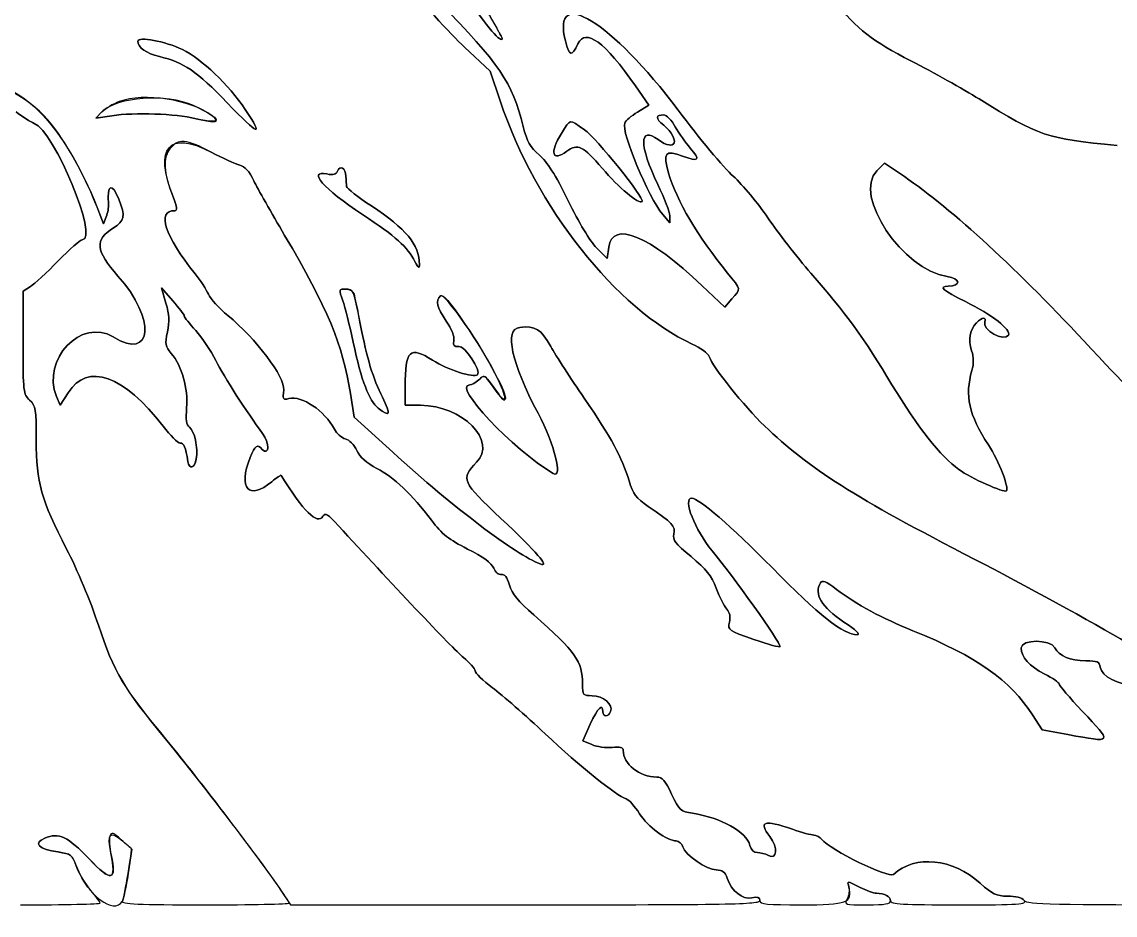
# Model space of a CAD drawing. Extents: x 0 to 106, y 0 to 59.
# Drawn here: x 40.84 to 57.43, y -0.13 to 13.43 of the extents above; entities that cross this region are included whole.
import ezdxf

# ---------------------------------------------------------------- set-up
doc = ezdxf.new("R2010")
doc.units = 0
doc.layers.get('0').update_dxf_attribs({"linetype": 'CONTINUOUS'})

msp = doc.modelspace()

# ---------------------------------------------------------------- linework, layer by layer
at = {"color": 7}
for p, q in [((47.555361, 13.046787), (47.94324, 12.684573)), ((47.94324, 12.684573), (47.555361, 13.046787)), ((47.94324, 12.684573), (48.09511, 12.231078)), ((48.09511, 12.231078), (47.94324, 12.684573)), ((50.149598, 12.45809), (50.351739, 12.168636)), ((50.351739, 12.168636), (50.149598, 12.45809)), ((50.351739, 12.168636), (50.180025, 12.062274)), ((50.180025, 12.062274), (50.351739, 12.168636)), ((42.050711, 12.06439), (41.958371, 11.970993)), ((41.958371, 11.970993), (42.050711, 12.06439)), ((41.958371, 11.970993), (42.200994, 12.006447)), ((42.200994, 12.006447), (41.958371, 11.970993)), ((53.928108, 11.287575), (53.809839, 11.169306)), ((53.809839, 11.169306), (53.928108, 11.287575)), ((54.229203, 11.081994), (53.928108, 11.287575)), ((53.928108, 11.287575), (54.229203, 11.081994)), ((42.077698, 10.366297), (42.026634, 10.498588)), ((42.026634, 10.498588), (42.077698, 10.366297)), ((42.11818, 10.471336), (42.077698, 10.366297)), ((42.077698, 10.366297), (42.11818, 10.471336)), ((50.563141, 10.506261), (50.667651, 10.381642)), ((50.667651, 10.381642), (50.563141, 10.506261)), ((50.667651, 10.381642), (50.667651, 10.486417)), ((50.667651, 10.486417), (50.667651, 10.381642)), ((49.71965, 9.839247), (49.556932, 10.002495)), ((49.556932, 10.002495), (49.71965, 9.839247)), ((49.741611, 10.010168), (49.71965, 9.839247)), ((49.71965, 9.839247), (49.741611, 10.010168)), ((40.856119, 9.341302), (40.855325, 8.56184)), ((40.855325, 8.56184), (40.856119, 9.341302)), ((40.966185, 9.411152), (40.856119, 9.341302)), ((40.856119, 9.341302), (40.966185, 9.411152)), ((43.127299, 9.195517), (42.955056, 9.391573)), ((42.955056, 9.391573), (43.022524, 9.161915)), ((43.022524, 9.161915), (42.955056, 9.391573)), ((42.955056, 9.391573), (43.127299, 9.195517)), ((51.502411, 9.100796), (51.162157, 9.42491)), ((51.162157, 9.42491), (51.502411, 9.100796)), ((51.612742, 9.226473), (51.502411, 9.100796)), ((51.502411, 9.100796), (51.612742, 9.226473)), ((41.539801, 7.801693), (41.418093, 7.60987)), ((41.418093, 7.60987), (41.539801, 7.801693)), ((46.65472, 7.890328), (46.65472, 7.610135)), ((46.65472, 7.610135), (46.65472, 7.890328)), ((41.418093, 7.60987), (41.36306, 7.742956)), ((41.36306, 7.742956), (41.418093, 7.60987)), ((45.876846, 7.429954), (45.821813, 7.790316)), ((45.821813, 7.790316), (45.876846, 7.429954)), ((46.65472, 7.610135), (46.88623, 7.60987)), ((46.88623, 7.60987), (46.65472, 7.610135)), ((46.464221, 6.896025), (45.876846, 7.429954)), ((45.876846, 7.429954), (46.464221, 6.896025)), ((56.320732, 2.680953), (56.175476, 2.907701)), ((56.175476, 2.907701), (56.320732, 2.680953)), ((49.462475, 2.770647), (49.347117, 2.516912)), ((49.347117, 2.516912), (49.462475, 2.770647)), ((56.708611, 2.610045), (56.320732, 2.680953)), ((56.320732, 2.680953), (56.708611, 2.610045)), ((49.347117, 2.516912), (49.487082, 2.458174)), ((49.487082, 2.458174), (49.347117, 2.516912)), ((42.363183, 0.996088), (42.503677, 0.870147)), ((42.503677, 0.870147), (42.449173, 0.501583)), ((44.758718, 0.256314), (44.91297, 0.027714)), ((44.91297, 0.027714), (48.473729, 0.026656))]:
    msp.add_line(p, q, dxfattribs=at)
for points in [[(47.260615, 14.632698), (47.592667, 14.118878), (48.144058, 13.188075), (48.127125, 13.170083)], [(46.540156, 14.163857), (46.885172, 13.748726), (47.342107, 13.246018), (47.555361, 13.046787)], [(47.555361, 13.046787), (47.342107, 13.246018), (46.885172, 13.748726), (46.540156, 14.163857)], [(47.501651, 13.938167), (47.848784, 13.411383), (48.083204, 13.123516), (48.127125, 13.170083)], [(48.127125, 13.170083), (48.083204, 13.123516), (47.848784, 13.411383), (47.501651, 13.938167)], [(50.795709, 12.091907), (49.788442, 13.435989), (48.86928, 14.000344), (49.085445, 13.141773)], [(49.085445, 13.141773), (48.86928, 14.000344), (49.788442, 13.435989), (50.795709, 12.091907)], [(48.127125, 13.170083), (48.136914, 13.180137), (47.982663, 13.456362), (47.78449, 13.783916)], [(48.444625, 11.843464), (48.270793, 12.527146), (48.098285, 12.78141), (47.159809, 13.73973)], [(47.159809, 13.73973), (48.098285, 12.78141), (48.270793, 12.527146), (48.444625, 11.843464)], [(53.167432, 13.751372), (53.515094, 13.316927), (53.737079, 13.143095), (54.336095, 12.836179)], [(54.336095, 12.836179), (53.737079, 13.143095), (53.515094, 13.316927), (53.167432, 13.751372)], [(49.27568, 13.100498), (49.390509, 13.342326), (49.681286, 13.128543), (50.149598, 12.45809)], [(50.149598, 12.45809), (49.681286, 13.128543), (49.390509, 13.342326), (49.27568, 13.100498)], [(43.271762, 13.011598), (43.016968, 13.136745), (42.597869, 13.214268), (42.597869, 13.136481)], [(42.597869, 13.136481), (42.597869, 13.214268), (43.016968, 13.136745), (43.271762, 13.011598)], [(42.597869, 13.136481), (42.597869, 13.04176), (42.721429, 12.953919), (42.92357, 12.9055)], [(42.92357, 12.9055), (42.721429, 12.953919), (42.597869, 13.04176), (42.597869, 13.136481)], [(49.085445, 13.141773), (49.144976, 12.9055), (49.179636, 12.898092), (49.27568, 13.100498)], [(49.27568, 13.100498), (49.179636, 12.898092), (49.144976, 12.9055), (49.085445, 13.141773)], [(44.226642, 12.101961), (43.9737, 12.48058), (43.570476, 12.864754), (43.271762, 13.011598)], [(43.271762, 13.011598), (43.570476, 12.864754), (43.9737, 12.48058), (44.226642, 12.101961)], [(42.92357, 12.9055), (43.296103, 12.815806), (43.48872, 12.684044), (43.953328, 12.201974)], [(43.953328, 12.201974), (43.48872, 12.684044), (43.296103, 12.815806), (42.92357, 12.9055)], [(54.336095, 12.836179), (54.658886, 12.670815), (55.121377, 12.411788), (55.364, 12.260976)], [(55.364, 12.260976), (55.121377, 12.411788), (54.658886, 12.670815), (54.336095, 12.836179)], [(41.171501, 12.009622), (40.838656, 12.362046), (40.177463, 12.648061), (40.050199, 12.494867)], [(40.238582, 12.516298), (40.902685, 12.476082), (41.542711, 11.754035), (42.026634, 10.498588)], [(42.050711, 12.06439), (42.284602, 12.301192), (43.023054, 12.354903), (43.435803, 12.165197)], [(43.722347, 12.006447), (43.402201, 12.251715), (42.689414, 12.360723), (42.315294, 12.221817)], [(42.315294, 12.221817), (42.220309, 12.186628), (42.101246, 12.11572), (42.050711, 12.06439)], [(43.435803, 12.165197), (43.882948, 11.959616), (43.903851, 11.861984), (43.479459, 11.961732)], [(43.953328, 12.201974), (44.436456, 11.700324), (44.513714, 11.672014), (44.226642, 12.101961)], [(44.226642, 12.101961), (44.513714, 11.672014), (44.436456, 11.700324), (43.953328, 12.201974)], [(48.09511, 12.231078), (48.636447, 10.617121), (49.856704, 9.071427), (51.008699, 8.540144)], [(51.008699, 8.540144), (49.856704, 9.071427), (48.636447, 10.617121), (48.09511, 12.231078)], [(55.364, 12.260976), (56.274959, 11.693974), (56.386614, 11.656403), (57.456852, 11.556126)], [(57.456852, 11.556126), (56.386614, 11.656403), (56.274959, 11.693974), (55.364, 12.260976)], [(40.751873, 12.064655), (40.842889, 11.991366), (40.965127, 11.913314), (41.023335, 11.891089)], [(41.023335, 11.891089), (40.965127, 11.913314), (40.842889, 11.991366), (40.751873, 12.064655)], [(42.026634, 10.498588), (41.779249, 11.140731), (41.460691, 11.703235), (41.171501, 12.009622)], [(42.200994, 12.006447), (42.559504, 12.058834), (43.153758, 12.038197), (43.479459, 11.961732)], [(43.479459, 11.961732), (43.153758, 12.038197), (42.559504, 12.058834), (42.200994, 12.006447)], [(43.479459, 11.961732), (43.790609, 11.888707), (43.859401, 11.901407), (43.722347, 12.006447)], [(49.374634, 11.793987), (49.132276, 11.960674), (49.17064, 11.967024), (49.02512, 11.737101)], [(49.02512, 11.737101), (49.17064, 11.967024), (49.132276, 11.960674), (49.374634, 11.793987)], [(50.180025, 12.062274), (50.085304, 12.004066), (49.997727, 11.929189), (49.985027, 11.89638)], [(49.985027, 11.89638), (49.997727, 11.929189), (50.085304, 12.004066), (50.180025, 12.062274)], [(50.576635, 11.861191), (50.449106, 11.968611), (50.449899, 12.01994), (50.578751, 12.01994)], [(50.578751, 12.01994), (50.449899, 12.01994), (50.449106, 11.968611), (50.576635, 11.861191)], [(50.578751, 12.01994), (50.618703, 12.01994), (50.697285, 11.938449), (50.753112, 11.838966)], [(50.753112, 11.838966), (50.697285, 11.938449), (50.618703, 12.01994), (50.578751, 12.01994)], [(51.631792, 11.087285), (51.488652, 11.216931), (51.112415, 11.669103), (50.795709, 12.091907)], [(50.795709, 12.091907), (51.112415, 11.669103), (51.488652, 11.216931), (51.631792, 11.087285)], [(41.023335, 11.891089), (41.330516, 11.774407), (42.011023, 10.123674), (41.751997, 10.123674)], [(41.751997, 10.123674), (42.011023, 10.123674), (41.330516, 11.774407), (41.023335, 11.891089)], [(43.130474, 10.776665), (42.837316, 11.520143), (43.068562, 11.790547), (43.709117, 11.453997)], [(48.687776, 11.41087), (48.549135, 11.529668), (48.503627, 11.610631), (48.444625, 11.843464)], [(48.444625, 11.843464), (48.503627, 11.610631), (48.549135, 11.529668), (48.687776, 11.41087)], [(50.248023, 10.70364), (50.292737, 10.748354), (49.553757, 11.670691), (49.374634, 11.793987)], [(49.374634, 11.793987), (49.553757, 11.670691), (50.292737, 10.748354), (50.248023, 10.70364)], [(49.985027, 11.89638), (49.931317, 11.756151), (50.340627, 10.772167), (50.563141, 10.506261)], [(50.563141, 10.506261), (50.340627, 10.772167), (49.931317, 11.756151), (49.985027, 11.89638)], [(50.489587, 10.960021), (50.200398, 11.557714), (50.201985, 11.858545), (50.493291, 11.643703)], [(50.493291, 11.643703), (50.201985, 11.858545), (50.200398, 11.557714), (50.489587, 10.960021)], [(50.493291, 11.643703), (50.76343, 11.444208), (50.838836, 11.640528), (50.576635, 11.861191)], [(50.576635, 11.861191), (50.838836, 11.640528), (50.76343, 11.444208), (50.493291, 11.643703)], [(50.753112, 11.838966), (50.809203, 11.739218), (50.911597, 11.593433), (50.980653, 11.514587)], [(50.980653, 11.514587), (50.911597, 11.593433), (50.809203, 11.739218), (50.753112, 11.838966)], [(43.709117, 11.453997), (43.325207, 11.655874), (43.210378, 11.664605), (43.082585, 11.502416)], [(49.02512, 11.737101), (48.841764, 11.447647), (48.885155, 11.301068), (49.104759, 11.467227)], [(49.104759, 11.467227), (48.885155, 11.301068), (48.841764, 11.447647), (49.02512, 11.737101)], [(43.082585, 11.502416), (42.972783, 11.362716), (42.987335, 11.139673), (43.130474, 10.776665)], [(44.142769, 11.257148), (44.081386, 11.272229), (43.886123, 11.360864), (43.709117, 11.453997)], [(43.709117, 11.453997), (43.886123, 11.360864), (44.081386, 11.272229), (44.142769, 11.257148)], [(49.104759, 11.467227), (49.268272, 11.591051), (49.359024, 11.547395), (49.645567, 11.206612)], [(49.645567, 11.206612), (49.359024, 11.547395), (49.268272, 11.591051), (49.104759, 11.467227)], [(50.862649, 11.393408), (50.599389, 11.491039), (50.559172, 11.442356), (50.650453, 11.135704)], [(50.650453, 11.135704), (50.559172, 11.442356), (50.599389, 11.491039), (50.862649, 11.393408)], [(50.980653, 11.514587), (51.139403, 11.333877), (51.108711, 11.302127), (50.862649, 11.393408)], [(50.862649, 11.393408), (51.108711, 11.302127), (51.139403, 11.333877), (50.980653, 11.514587)], [(49.12619, 10.715017), (48.93278, 11.111627), (48.810807, 11.305302), (48.687776, 11.41087)], [(48.687776, 11.41087), (48.810807, 11.305302), (48.93278, 11.111627), (49.12619, 10.715017)], [(44.356817, 11.018229), (44.286173, 11.164279), (44.220027, 11.237833), (44.142769, 11.257148)], [(44.142769, 11.257148), (44.220027, 11.237833), (44.286173, 11.164279), (44.356817, 11.018229)], [(45.465949, 11.12221), (45.163266, 11.1828), (45.412768, 10.898108), (46.006227, 10.505467)], [(46.006227, 10.505467), (45.412768, 10.898108), (45.163266, 11.1828), (45.465949, 11.12221)], [(45.625757, 11.162691), (45.606971, 11.113744), (45.563315, 11.102631), (45.465949, 11.12221)], [(45.465949, 11.12221), (45.563315, 11.102631), (45.606971, 11.113744), (45.625757, 11.162691)], [(45.754344, 11.089931), (45.750376, 11.212962), (45.663592, 11.26191), (45.625757, 11.162691)], [(45.625757, 11.162691), (45.663592, 11.26191), (45.750376, 11.212962), (45.754344, 11.089931)], [(49.645567, 11.206612), (49.889513, 10.916629), (50.200927, 10.656544), (50.248023, 10.70364)], [(50.248023, 10.70364), (50.200927, 10.656544), (49.889513, 10.916629), (49.645567, 11.206612)], [(50.650453, 11.135704), (50.775337, 10.714488), (51.091513, 10.178443), (51.546596, 9.616733)], [(51.546596, 9.616733), (51.091513, 10.178443), (50.775337, 10.714488), (50.650453, 11.135704)], [(53.809839, 11.169306), (53.443127, 10.802594), (54.206185, 9.658008), (54.879284, 9.565668)], [(54.879284, 9.565668), (54.206185, 9.658008), (53.443127, 10.802594), (53.809839, 11.169306)], [(42.306563, 10.740152), (42.203111, 10.998385), (42.126911, 10.963725), (42.150723, 10.669773)], [(42.150723, 10.669773), (42.126911, 10.963725), (42.203111, 10.998385), (42.306563, 10.740152)], [(44.824335, 10.18982), (44.623516, 10.529544), (44.413173, 10.902342), (44.356817, 11.018229)], [(44.356817, 11.018229), (44.413173, 10.902342), (44.623516, 10.529544), (44.824335, 10.18982)], [(45.765192, 10.931446), (45.761223, 10.960021), (45.756196, 11.031458), (45.754344, 11.089931)], [(45.754344, 11.089931), (45.756196, 11.031458), (45.761223, 10.960021), (45.765192, 10.931446)], [(50.667651, 10.486417), (50.667651, 10.544096), (50.587483, 10.75735), (50.489587, 10.960021)], [(50.489587, 10.960021), (50.587483, 10.75735), (50.667651, 10.544096), (50.667651, 10.486417)], [(52.159106, 10.454403), (52.012262, 10.672684), (51.774931, 10.95764), (51.631792, 11.087285)], [(51.631792, 11.087285), (51.774931, 10.95764), (52.012262, 10.672684), (52.159106, 10.454403)], [(57.063152, 8.469765), (55.946877, 9.673883), (54.963951, 10.58008), (54.229203, 11.081994)], [(54.229203, 11.081994), (54.963951, 10.58008), (55.946877, 9.673883), (57.063152, 8.469765)], [(46.141694, 10.636171), (45.938759, 10.769786), (45.769425, 10.902606), (45.765192, 10.931446)], [(45.765192, 10.931446), (45.769425, 10.902606), (45.938759, 10.769786), (46.141694, 10.636171)], [(42.150723, 10.669773), (42.154957, 10.618444), (42.14014, 10.52928), (42.11818, 10.471336)], [(42.11818, 10.471336), (42.14014, 10.52928), (42.154957, 10.618444), (42.150723, 10.669773)], [(42.227452, 10.302797), (42.396256, 10.407042), (42.40975, 10.482184), (42.306563, 10.740152)], [(42.306563, 10.740152), (42.40975, 10.482184), (42.396256, 10.407042), (42.227452, 10.302797)], [(43.130474, 10.776665), (43.193445, 10.616857), (43.199795, 10.564734), (43.156933, 10.564734)], [(43.156933, 10.564734), (43.199795, 10.564734), (43.193445, 10.616857), (43.130474, 10.776665)], [(46.870091, 9.749024), (46.864799, 10.051178), (46.670066, 10.288245), (46.141694, 10.636171)], [(46.141694, 10.636171), (46.670066, 10.288245), (46.864799, 10.051178), (46.870091, 9.749024)], [(49.556932, 10.002495), (49.459565, 10.099861), (49.286528, 10.386405), (49.12619, 10.715017)], [(49.12619, 10.715017), (49.286528, 10.386405), (49.459565, 10.099861), (49.556932, 10.002495)], [(43.156933, 10.564734), (42.878062, 10.564734), (43.000564, 10.185057), (43.465436, 9.607737)], [(43.465436, 9.607737), (43.000564, 10.185057), (42.878062, 10.564734), (43.156933, 10.564734)], [(46.006227, 10.505467), (46.517402, 10.167595), (46.683031, 10.019428), (46.802093, 9.792945)], [(46.802093, 9.792945), (46.683031, 10.019428), (46.517402, 10.167595), (46.006227, 10.505467)], [(52.811038, 9.616733), (52.599107, 9.859091), (52.305949, 10.236122), (52.159106, 10.454403)], [(52.159106, 10.454403), (52.305949, 10.236122), (52.599107, 9.859091), (52.811038, 9.616733)], [(42.295186, 9.573077), (41.952021, 9.959632), (41.936676, 10.123145), (42.227452, 10.302797)], [(42.227452, 10.302797), (41.936676, 10.123145), (41.952021, 9.959632), (42.295186, 9.573077)], [(51.162157, 9.42491), (50.359412, 10.18982), (49.794792, 10.422388), (49.741611, 10.010168)], [(49.741611, 10.010168), (49.794792, 10.422388), (50.359412, 10.18982), (51.162157, 9.42491)], [(41.751997, 10.123674), (41.723422, 10.123674), (41.559645, 9.979212), (41.388195, 9.80247)], [(41.388195, 9.80247), (41.559645, 9.979212), (41.723422, 10.123674), (41.751997, 10.123674)], [(45.821813, 7.790316), (45.709365, 8.524799), (45.472563, 9.094181), (44.824335, 10.18982)], [(44.824335, 10.18982), (45.472563, 9.094181), (45.709365, 8.524799), (45.821813, 7.790316)], [(41.388195, 9.80247), (41.216745, 9.625729), (41.027039, 9.449516), (40.966185, 9.411152)], [(40.966185, 9.411152), (41.027039, 9.449516), (41.216745, 9.625729), (41.388195, 9.80247)], [(46.802093, 9.792945), (46.856333, 9.690287), (46.871414, 9.680497), (46.870091, 9.749024)], [(46.870091, 9.749024), (46.871414, 9.680497), (46.856333, 9.690287), (46.802093, 9.792945)], [(42.222954, 8.647565), (42.825675, 8.27662), (42.875681, 8.919027), (42.295186, 9.573077)], [(42.295186, 9.573077), (42.875681, 8.919027), (42.825675, 8.27662), (42.222954, 8.647565)], [(43.465436, 9.607737), (43.547457, 9.505872), (43.638738, 9.365114), (43.668372, 9.295264)], [(43.668372, 9.295264), (43.638738, 9.365114), (43.547457, 9.505872), (43.465436, 9.607737)], [(51.546596, 9.616733), (51.75641, 9.357441), (51.751912, 9.384693), (51.612742, 9.226473)], [(51.612742, 9.226473), (51.751912, 9.384693), (51.75641, 9.357441), (51.546596, 9.616733)], [(54.041085, 7.922608), (53.62516, 8.616609), (53.335177, 9.016129), (52.811038, 9.616733)], [(52.811038, 9.616733), (53.335177, 9.016129), (53.62516, 8.616609), (54.041085, 7.922608)], [(54.879284, 9.565668), (55.082219, 9.537887), (55.095448, 9.418295), (54.895688, 9.418295)], [(54.895688, 9.418295), (55.095448, 9.418295), (55.082219, 9.537887), (54.879284, 9.565668)], [(43.668372, 9.295264), (43.698005, 9.225414), (43.830032, 9.080688), (43.96153, 8.973531)], [(43.96153, 8.973531), (43.830032, 9.080688), (43.698005, 9.225414), (43.668372, 9.295264)], [(45.749846, 9.37411), (45.64613, 9.37411), (45.645336, 9.371464), (45.706455, 9.198427)], [(45.706455, 9.198427), (45.645336, 9.371464), (45.64613, 9.37411), (45.749846, 9.37411)], [(45.972096, 8.844944), (45.869967, 9.370935), (45.868644, 9.37411), (45.749846, 9.37411)], [(45.749846, 9.37411), (45.812288, 9.37411), (45.864146, 9.342625), (45.877111, 9.296852)], [(45.877111, 9.296852), (45.889282, 9.254519), (45.932144, 9.051054), (45.972096, 8.844944)], [(48.046427, 8.039553), (47.822325, 8.507336), (47.247915, 9.332306), (47.18812, 9.27251)], [(47.18812, 9.27251), (47.223045, 9.307435), (47.327555, 9.18705), (47.566209, 8.836742)], [(54.895688, 9.418295), (54.741436, 9.418295), (54.814726, 9.352679), (55.156038, 9.184933)], [(55.156038, 9.184933), (54.814726, 9.352679), (54.741436, 9.418295), (54.895688, 9.418295)], [(43.022524, 9.161915), (43.074383, 8.984644), (43.079674, 8.884896), (43.045808, 8.725353)], [(43.045808, 8.725353), (43.079674, 8.884896), (43.074383, 8.984644), (43.022524, 9.161915)], [(43.30166, 8.965329), (43.300601, 8.98385), (43.22202, 9.087567), (43.127299, 9.195517)], [(43.127299, 9.195517), (43.22202, 9.087567), (43.300601, 8.98385), (43.30166, 8.965329)], [(45.706455, 9.198427), (45.740586, 9.10159), (45.811759, 8.81875), (45.864675, 8.570042)], [(45.864675, 8.570042), (45.811759, 8.81875), (45.740586, 9.10159), (45.706455, 9.198427)], [(47.18812, 9.27251), (47.110861, 9.195252), (47.132557, 9.100796), (47.275961, 8.889129)], [(47.275961, 8.889129), (47.132557, 9.100796), (47.110861, 9.195252), (47.18812, 9.27251)], [(55.156038, 9.184933), (55.554764, 8.989406), (55.856918, 8.752869), (55.8085, 8.674288)], [(55.8085, 8.674288), (55.856918, 8.752869), (55.554764, 8.989406), (55.156038, 9.184933)], [(43.474168, 8.744667), (43.380241, 8.847325), (43.302453, 8.946544), (43.30166, 8.965329)], [(43.30166, 8.965329), (43.302453, 8.946544), (43.380241, 8.847325), (43.474168, 8.744667)], [(43.96153, 8.973531), (44.384333, 8.629573), (44.832272, 8.033468), (44.810047, 7.844291)], [(44.810047, 7.844291), (44.832272, 8.033468), (44.384333, 8.629573), (43.96153, 8.973531)], [(41.36306, 7.742956), (41.130491, 8.304136), (41.74009, 8.945221), (42.222954, 8.647565)], [(42.222954, 8.647565), (41.74009, 8.945221), (41.130491, 8.304136), (41.36306, 7.742956)], [(46.308381, 7.731579), (46.16286, 8.021297), (46.075548, 8.310222), (45.972096, 8.844944)], [(45.972096, 8.844944), (46.075548, 8.310222), (46.16286, 8.021297), (46.308381, 7.731579)], [(47.275961, 8.889129), (47.358511, 8.767421), (47.403226, 8.652857), (47.391849, 8.593061)], [(47.391849, 8.593061), (47.403226, 8.652857), (47.358511, 8.767421), (47.275961, 8.889129)], [(47.566209, 8.836742), (47.896673, 8.352555), (48.218671, 7.748247), (48.171575, 7.701416)], [(48.390914, 8.79335), (48.154377, 8.766098), (48.264444, 8.251484), (48.669785, 7.489485)], [(48.669785, 7.489485), (48.264444, 8.251484), (48.154377, 8.766098), (48.390914, 8.79335)], [(48.861343, 8.503367), (48.713176, 8.767157), (48.626922, 8.820338), (48.390914, 8.79335)], [(48.390914, 8.79335), (48.626922, 8.820338), (48.713176, 8.767157), (48.861343, 8.503367)], [(55.32299, 8.863994), (55.221919, 8.762659), (55.194667, 8.605232), (55.249436, 8.438809)], [(55.249436, 8.438809), (55.194667, 8.605232), (55.221919, 8.762659), (55.32299, 8.863994)], [(55.449196, 8.875107), (55.479623, 8.954481), (55.407392, 8.948131), (55.32299, 8.863994)], [(55.32299, 8.863994), (55.407392, 8.948131), (55.479623, 8.954481), (55.449196, 8.875107)], [(55.8085, 8.674288), (55.742883, 8.567926), (55.403952, 8.757367), (55.449196, 8.875107)], [(55.449196, 8.875107), (55.403952, 8.757367), (55.742883, 8.567926), (55.8085, 8.674288)], [(43.045808, 8.725353), (43.005856, 8.538292), (43.011412, 8.507072), (43.104545, 8.396476)], [(43.104545, 8.396476), (43.011412, 8.507072), (43.005856, 8.538292), (43.045808, 8.725353)], [(43.779761, 8.290378), (43.705678, 8.437751), (43.568359, 8.642273), (43.474168, 8.744667)], [(43.474168, 8.744667), (43.568359, 8.642273), (43.705678, 8.437751), (43.779761, 8.290378)], [(40.855325, 8.56184), (40.854796, 7.808837), (40.857971, 7.779468), (40.954543, 7.688716)], [(40.954543, 7.688716), (40.857971, 7.779468), (40.854796, 7.808837), (40.855325, 8.56184)], [(45.864675, 8.570042), (45.989559, 7.980287), (46.104652, 7.677339), (46.244617, 7.567008)], [(46.244617, 7.567008), (46.104652, 7.677339), (45.989559, 7.980287), (45.864675, 8.570042)], [(47.069057, 8.294876), (46.722454, 8.516597), (46.65472, 8.450451), (46.65472, 7.890328)], [(46.65472, 7.890328), (46.65472, 8.450451), (46.722454, 8.516597), (47.069057, 8.294876)], [(47.391849, 8.593061), (47.377032, 8.515538), (47.392113, 8.497282), (47.465403, 8.504955)], [(47.465403, 8.504955), (47.392113, 8.497282), (47.377032, 8.515538), (47.391849, 8.593061)], [(47.465403, 8.504955), (47.558801, 8.514215), (47.810948, 8.134274), (47.751152, 8.074478)], [(47.751152, 8.074478), (47.810948, 8.134274), (47.558801, 8.514215), (47.465403, 8.504955)], [(49.371724, 7.715704), (49.169582, 8.009391), (48.939924, 8.363932), (48.861343, 8.503367)], [(48.861343, 8.503367), (48.939924, 8.363932), (49.169582, 8.009391), (49.371724, 7.715704)], [(51.008699, 8.540144), (51.135699, 8.481407), (51.251057, 8.397005), (51.265344, 8.35229)], [(51.265344, 8.35229), (51.251057, 8.397005), (51.135699, 8.481407), (51.008699, 8.540144)], [(57.945537, 7.68607), (57.782024, 7.708031), (57.711116, 7.771002), (57.063152, 8.469765)], [(57.063152, 8.469765), (57.711116, 7.771002), (57.782024, 7.708031), (57.945537, 7.68607)], [(43.104545, 8.396476), (43.263295, 8.207828), (43.360926, 7.861489), (43.337114, 7.572564)], [(43.337114, 7.572564), (43.360926, 7.861489), (43.263295, 8.207828), (43.104545, 8.396476)], [(51.265344, 8.35229), (51.313763, 8.199891), (51.800596, 7.588968), (52.105395, 7.297927)], [(52.105395, 7.297927), (51.800596, 7.588968), (51.313763, 8.199891), (51.265344, 8.35229)], [(55.249436, 8.438809), (55.282773, 8.338268), (55.284096, 8.24487), (55.253669, 8.139301)], [(55.253669, 8.139301), (55.284096, 8.24487), (55.282773, 8.338268), (55.249436, 8.438809)], [(42.979662, 7.292371), (42.381175, 8.070245), (41.832959, 8.264184), (41.539801, 7.801693)], [(41.539801, 7.801693), (41.832959, 8.264184), (42.381175, 8.070245), (42.979662, 7.292371)], [(44.489373, 7.183363), (44.247544, 7.506683), (43.905173, 8.040347), (43.779761, 8.290378)], [(43.779761, 8.290378), (43.905173, 8.040347), (44.247544, 7.506683), (44.489373, 7.183363)], [(47.751152, 8.074478), (47.696119, 8.019445), (47.298715, 8.147768), (47.069057, 8.294876)], [(47.069057, 8.294876), (47.298715, 8.147768), (47.696119, 8.019445), (47.751152, 8.074478)], [(55.253669, 8.139301), (55.142544, 7.751422), (55.204721, 7.470964), (55.505023, 7.007415)], [(55.505023, 7.007415), (55.204721, 7.470964), (55.142544, 7.751422), (55.253669, 8.139301)], [(47.769673, 7.996162), (47.722577, 7.953564), (47.66093, 7.918903), (47.632619, 7.918903)], [(47.632619, 7.918903), (47.66093, 7.918903), (47.722313, 7.953564), (47.768879, 7.995633)], [(47.768879, 7.995633), (47.862013, 8.07977), (47.845609, 8.091412), (48.072356, 7.777087)], [(47.927629, 7.972349), (47.858309, 8.068922), (47.851694, 8.06998), (47.769673, 7.996162)], [(48.171575, 7.701416), (48.148027, 7.677868), (48.102254, 7.728668), (47.927629, 7.972349)], [(48.072356, 7.777087), (48.210204, 7.586058), (48.196181, 7.727081), (48.046427, 8.039553)], [(44.810047, 7.844291), (44.793114, 7.697712), (44.799464, 7.687129), (44.889951, 7.710941)], [(44.889951, 7.710941), (44.799464, 7.687129), (44.793114, 7.697712), (44.810047, 7.844291)], [(48.899707, 6.575086), (48.284552, 6.941269), (47.362745, 7.918903), (47.632619, 7.918903)], [(47.632619, 7.918903), (47.362745, 7.918903), (48.284552, 6.941269), (48.899707, 6.575086)], [(55.057084, 6.63303), (54.779801, 6.831467), (54.426053, 7.2802), (54.041085, 7.922608)], [(54.041085, 7.922608), (54.426053, 7.2802), (54.779801, 6.831467), (55.057084, 6.63303)], [(40.954543, 7.688716), (41.047412, 7.601668), (41.054556, 7.558012), (41.054556, 7.078059)], [(41.054556, 7.078059), (41.054556, 7.558012), (41.047412, 7.601668), (40.954543, 7.688716)], [(44.889951, 7.710941), (45.085478, 7.762006), (45.431288, 7.529173), (45.578926, 7.247127)], [(45.578926, 7.247127), (45.431288, 7.529173), (45.085478, 7.762006), (44.889951, 7.710941)], [(46.244617, 7.567008), (46.428237, 7.42281), (46.443583, 7.462233), (46.308381, 7.731579)], [(46.308381, 7.731579), (46.443583, 7.462233), (46.428237, 7.42281), (46.244617, 7.567008)], [(50.051702, 6.463697), (49.942694, 6.822736), (49.780769, 7.120921), (49.371724, 7.715704)], [(49.371724, 7.715704), (49.780769, 7.120921), (49.942694, 6.822736), (50.051702, 6.463697)], [(43.337114, 7.572564), (43.322032, 7.390796), (43.333145, 7.311685), (43.378389, 7.278348)], [(43.378389, 7.278348), (43.333145, 7.311685), (43.322032, 7.390796), (43.337114, 7.572564)], [(46.88623, 7.60987), (47.520436, 7.608548), (48.052512, 7.068004), (47.737923, 6.744155)], [(47.737923, 6.744155), (48.052512, 7.068004), (47.520436, 7.608548), (46.88623, 7.60987)], [(48.669785, 7.489485), (48.917434, 7.024084), (49.053166, 6.48354), (48.899707, 6.575086)], [(48.899707, 6.575086), (49.053166, 6.48354), (48.917434, 7.024084), (48.669785, 7.489485)], [(43.238953, 7.037048), (43.204558, 7.037048), (43.087876, 7.151877), (42.979662, 7.292371)], [(42.979662, 7.292371), (43.087876, 7.151877), (43.204558, 7.037048), (43.238953, 7.037048)], [(43.378389, 7.278348), (43.458557, 7.219875), (43.513061, 6.963759), (43.481576, 6.794426)], [(43.481841, 6.796807), (43.513061, 6.964023), (43.458028, 7.22014), (43.378389, 7.278348)], [(44.483817, 6.941269), (44.592825, 6.832261), (44.597587, 7.038636), (44.489373, 7.183363)], [(44.489373, 7.183363), (44.597587, 7.038636), (44.592825, 6.832261), (44.483817, 6.941269)], [(45.578926, 7.247127), (45.613851, 7.180717), (45.688463, 7.114836), (45.744819, 7.100548)], [(45.744819, 7.100548), (45.688463, 7.114836), (45.613851, 7.180717), (45.578926, 7.247127)], [(52.105395, 7.297927), (52.79093, 6.643349), (53.475142, 6.208903), (55.297854, 5.270427)], [(55.297854, 5.270427), (53.475142, 6.208903), (52.79093, 6.643349), (52.105395, 7.297927)], [(41.054556, 7.078059), (41.054556, 6.439355), (41.129697, 6.170539), (41.515989, 5.427325)], [(41.515989, 5.427325), (41.129697, 6.170539), (41.054556, 6.439355), (41.054556, 7.078059)], [(43.356957, 6.758971), (43.321768, 6.976988), (43.296368, 7.037048), (43.238953, 7.037048)], [(43.238953, 7.037048), (43.296368, 7.037048), (43.321768, 6.976988), (43.356957, 6.758971)], [(44.30046, 6.815592), (44.376131, 7.004504), (44.402325, 7.022761), (44.483817, 6.941269)], [(44.483817, 6.941269), (44.402325, 7.022761), (44.376131, 7.004504), (44.30046, 6.815592)], [(45.744819, 7.100548), (45.804086, 7.085731), (45.878169, 7.010854), (45.919444, 6.924071)], [(45.919444, 6.924071), (45.878169, 7.010854), (45.804086, 7.085731), (45.744819, 7.100548)], [(55.505023, 7.007415), (55.664566, 6.761353), (55.822522, 6.356276), (55.777014, 6.310768)], [(55.777014, 6.310768), (55.822522, 6.356276), (55.664566, 6.761353), (55.505023, 7.007415)], [(44.628543, 6.450203), (44.283263, 6.159691), (44.113665, 6.348603), (44.30046, 6.815592)], [(44.30046, 6.815592), (44.113665, 6.348603), (44.283263, 6.159691), (44.628543, 6.450203)], [(45.919444, 6.924071), (45.968921, 6.820619), (46.063906, 6.735424), (46.22345, 6.651551)], [(46.22345, 6.651551), (46.063906, 6.735424), (45.968921, 6.820619), (45.919444, 6.924071)], [(48.699683, 5.202429), (48.331383, 5.3416), (47.386557, 6.057297), (46.464221, 6.896025)], [(46.464221, 6.896025), (47.386557, 6.057297), (48.331383, 5.3416), (48.699683, 5.202429)], [(43.356957, 6.758971), (43.37733, 6.631707), (43.455647, 6.655519), (43.481841, 6.796807)], [(43.481576, 6.794426), (43.454853, 6.651551), (43.377595, 6.62959), (43.356957, 6.758971)], [(46.22345, 6.651551), (46.482477, 6.51582), (46.754204, 6.258116), (47.052389, 5.865739)], [(47.052389, 5.865739), (46.754204, 6.258116), (46.482477, 6.51582), (46.22345, 6.651551)], [(47.737923, 6.744155), (47.493978, 6.493065), (47.514351, 6.44597), (48.107017, 5.891404)], [(48.107017, 5.891404), (47.514351, 6.44597), (47.493978, 6.493065), (47.737923, 6.744155)], [(44.772477, 6.546247), (44.76692, 6.555507), (44.702098, 6.512115), (44.628543, 6.450203)], [(44.628543, 6.450203), (44.702098, 6.512115), (44.76692, 6.555507), (44.772477, 6.546247)], [(45.404036, 5.925006), (45.319105, 5.790333), (45.107439, 5.99856), (44.772477, 6.546247)], [(44.772477, 6.546247), (45.107439, 5.99856), (45.319105, 5.790333), (45.404036, 5.925006)], [(55.777014, 6.310768), (55.743677, 6.27743), (55.237265, 6.503913), (55.057084, 6.63303)], [(55.057084, 6.63303), (55.237265, 6.503913), (55.743677, 6.27743), (55.777014, 6.310768)], [(50.34142, 6.075024), (50.157006, 6.199907), (50.114673, 6.256528), (50.051702, 6.463697)], [(50.051702, 6.463697), (50.114673, 6.256528), (50.157006, 6.199907), (50.34142, 6.075024)], [(51.00182, 6.199114), (50.862649, 6.199114), (51.051561, 5.710693), (51.310059, 5.40219)], [(51.310059, 5.40219), (51.051561, 5.710693), (50.862649, 6.199114), (51.00182, 6.199114)], [(52.220754, 5.145015), (51.599777, 5.776839), (51.111886, 6.199114), (51.00182, 6.199114)], [(51.00182, 6.199114), (51.111886, 6.199114), (51.599777, 5.776839), (52.220754, 5.145015)], [(45.643484, 5.778956), (45.478913, 5.960195), (45.440813, 5.983479), (45.404036, 5.925006)], [(45.404036, 5.925006), (45.440813, 5.983479), (45.478913, 5.960195), (45.643484, 5.778956)], [(50.731151, 5.653014), (50.760255, 5.768902), (50.704957, 5.828697), (50.34142, 6.075024)], [(50.34142, 6.075024), (50.704957, 5.828697), (50.760255, 5.768902), (50.731151, 5.653014)], [(47.052389, 5.865739), (47.215372, 5.651162), (47.31459, 5.571787), (47.600605, 5.427325)], [(47.600605, 5.427325), (47.31459, 5.571787), (47.215372, 5.651162), (47.052389, 5.865739)], [(48.107017, 5.891404), (48.656556, 5.377054), (48.858432, 5.142634), (48.699683, 5.202429)], [(48.699683, 5.202429), (48.858432, 5.142634), (48.656556, 5.377054), (48.107017, 5.891404)], [(47.536311, 3.782412), (47.38788, 3.904385), (46.384846, 4.962717), (45.643484, 5.778956)], [(45.643484, 5.778956), (46.384846, 4.962717), (47.38788, 3.904385), (47.536311, 3.782412)], [(50.992295, 5.311702), (50.749672, 5.511727), (50.708926, 5.564908), (50.731151, 5.653014)], [(50.731151, 5.653014), (50.708926, 5.564908), (50.749672, 5.511727), (50.992295, 5.311702)], [(41.515989, 5.427325), (41.669711, 5.131521), (41.882701, 4.622199), (41.998853, 4.27242)], [(41.998853, 4.27242), (41.882701, 4.622199), (41.669711, 5.131521), (41.515989, 5.427325)], [(47.600605, 5.427325), (47.837142, 5.307998), (47.964936, 5.215129), (47.99695, 5.139459)], [(47.99695, 5.139459), (47.964936, 5.215129), (47.837142, 5.307998), (47.600605, 5.427325)], [(51.374088, 4.832013), (51.298682, 5.025953), (51.222217, 5.122261), (50.992295, 5.311702)], [(50.992295, 5.311702), (51.222217, 5.122261), (51.298682, 5.025953), (51.374088, 4.832013)], [(51.310059, 5.40219), (51.622796, 5.029392), (52.343256, 4.014187), (52.343256, 3.946454)], [(52.343256, 3.946454), (52.343256, 4.014187), (51.622796, 5.029392), (51.310059, 5.40219)], [(53.51139, 4.126899), (53.302898, 4.127958), (52.933805, 4.419264), (52.220754, 5.145015)], [(52.220754, 5.145015), (52.933805, 4.419264), (53.302898, 4.127958), (53.51139, 4.126899)], [(55.297854, 5.270427), (56.037628, 4.889692), (57.080615, 4.318193), (57.615602, 4.000429)], [(57.615602, 4.000429), (57.080615, 4.318193), (56.037628, 4.889692), (55.297854, 5.270427)], [(47.99695, 5.139459), (48.024467, 5.074107), (48.072621, 5.03389), (48.113631, 5.042092)], [(48.113631, 5.042092), (48.072621, 5.03389), (48.024467, 5.074107), (47.99695, 5.139459)], [(48.113631, 5.042092), (48.161521, 5.051882), (48.199621, 5.001611), (48.236133, 4.879903)], [(48.236133, 4.879903), (48.199621, 5.001611), (48.161521, 5.051882), (48.113631, 5.042092)], [(48.236133, 4.879903), (48.275291, 4.74867), (48.369748, 4.632253), (48.604433, 4.426143)], [(48.604433, 4.426143), (48.369748, 4.632253), (48.275291, 4.74867), (48.236133, 4.879903)], [(51.534954, 4.515307), (51.498177, 4.556053), (51.425682, 4.698663), (51.374088, 4.832013)], [(51.374088, 4.832013), (51.425682, 4.698663), (51.498177, 4.556053), (51.534954, 4.515307)], [(52.955501, 4.913505), (52.851255, 4.748934), (52.972169, 4.547057), (53.311629, 4.319516)], [(53.311629, 4.319516), (52.972169, 4.547057), (52.851255, 4.748934), (52.955501, 4.913505)], [(53.199446, 4.815344), (53.03858, 4.937846), (52.984869, 4.959542), (52.955501, 4.913505)], [(52.955501, 4.913505), (52.984869, 4.959542), (53.03858, 4.937846), (53.199446, 4.815344)], [(54.358585, 4.185901), (53.905354, 4.368199), (53.489429, 4.593888), (53.199446, 4.815344)], [(53.199446, 4.815344), (53.489429, 4.593888), (53.905354, 4.368199), (54.358585, 4.185901)], [(51.575171, 4.31687), (51.592633, 4.398097), (51.578875, 4.466889), (51.534954, 4.515307)], [(51.534954, 4.515307), (51.578875, 4.466889), (51.592633, 4.398097), (51.575171, 4.31687)], [(48.604433, 4.426143), (49.24393, 3.863904), (49.344736, 3.721294), (49.344736, 3.378394)], [(49.344736, 3.378394), (49.344736, 3.721294), (49.24393, 3.863904), (48.604433, 4.426143)], [(51.945852, 4.054139), (51.555063, 4.190399), (51.548713, 4.194897), (51.575171, 4.31687)], [(51.575171, 4.31687), (51.548713, 4.194897), (51.555063, 4.190399), (51.945852, 4.054139)], [(53.311629, 4.319516), (53.497631, 4.194633), (53.568275, 4.126635), (53.51139, 4.126899)], [(53.51139, 4.126899), (53.568275, 4.126635), (53.497631, 4.194633), (53.311629, 4.319516)], [(41.998853, 4.27242), (42.240417, 3.544552), (42.364242, 3.336061), (43.038135, 2.519557)], [(43.036018, 2.519557), (42.36239, 3.339236), (42.239888, 3.546404), (41.998853, 4.27242)], [(56.175476, 2.907701), (55.835222, 3.43819), (55.323783, 3.798023), (54.358585, 4.185901)], [(54.358585, 4.185901), (55.323783, 3.798023), (55.835222, 3.43819), (56.175476, 2.907701)], [(52.343256, 3.946454), (52.343256, 3.92952), (52.164397, 3.977675), (51.945852, 4.054139)], [(51.945852, 4.054139), (52.164397, 3.977675), (52.343256, 3.92952), (52.343256, 3.946454)], [(56.511497, 3.928991), (56.443763, 4.060224), (56.003233, 4.058372), (56.003233, 3.926875)], [(56.003233, 3.926875), (56.003233, 4.058372), (56.443763, 4.060224), (56.511497, 3.928991)], [(56.003233, 3.926875), (56.003497, 3.784264), (56.125205, 3.648269), (56.359361, 3.529735)], [(56.359361, 3.529735), (56.125205, 3.648269), (56.003497, 3.784264), (56.003233, 3.926875)], [(56.981396, 3.730289), (56.745653, 3.731083), (56.576584, 3.802521), (56.511497, 3.928991)], [(56.511497, 3.928991), (56.576584, 3.802521), (56.745653, 3.731083), (56.981396, 3.730289)], [(47.713052, 3.577096), (47.713052, 3.609904), (47.633413, 3.701979), (47.536311, 3.782412)], [(47.536311, 3.782412), (47.633413, 3.701979), (47.713052, 3.609904), (47.713052, 3.577096)], [(57.202058, 3.632658), (57.189888, 3.716796), (57.160254, 3.72976), (56.981396, 3.730289)], [(56.981396, 3.730289), (57.160254, 3.72976), (57.189888, 3.716796), (57.202058, 3.632658)], [(47.979223, 3.320186), (47.832909, 3.428929), (47.713052, 3.544552), (47.713052, 3.577096)], [(47.713052, 3.577096), (47.713052, 3.544552), (47.832909, 3.428929), (47.979223, 3.320186)], [(56.359361, 3.529735), (56.478953, 3.469146), (56.576584, 3.401413), (56.576584, 3.379188)], [(56.576584, 3.379188), (56.576584, 3.401413), (56.478953, 3.469146), (56.359361, 3.529735)], [(57.765885, 3.344792), (57.460556, 3.372309), (57.222167, 3.494017), (57.202058, 3.632658)], [(57.202058, 3.632658), (57.222167, 3.494017), (57.460556, 3.372309), (57.765885, 3.344792)], [(48.778528, 2.621157), (48.48537, 2.896853), (48.125537, 3.211442), (47.979223, 3.320186)], [(47.979223, 3.320186), (48.125537, 3.211442), (48.48537, 2.896853), (48.778528, 2.621157)], [(49.344736, 3.378394), (49.344736, 3.20615), (49.349234, 3.200594), (49.492373, 3.200594)], [(49.492373, 3.200594), (49.349234, 3.200594), (49.344736, 3.20615), (49.344736, 3.378394)], [(56.576584, 3.379188), (56.576584, 3.356963), (56.735334, 3.170961), (56.929538, 2.965909)], [(56.929538, 2.965909), (56.735334, 3.170961), (56.576584, 3.356963), (56.576584, 3.379188)], [(49.492373, 3.200594), (49.658267, 3.200594), (49.811725, 3.067509), (49.77045, 2.959559)], [(49.77045, 2.959559), (49.811725, 3.067509), (49.658267, 3.200594), (49.492373, 3.200594)], [(49.653504, 2.957972), (49.653504, 3.093967), (49.574394, 3.01618), (49.462475, 2.770647)], [(49.462475, 2.770647), (49.574394, 3.01618), (49.653504, 3.093967), (49.653504, 2.957972)], [(49.77045, 2.959559), (49.737113, 2.872511), (49.653504, 2.871453), (49.653504, 2.957972)], [(49.653504, 2.957972), (49.653504, 2.871453), (49.737113, 2.872511), (49.77045, 2.959559)], [(56.929538, 2.965909), (57.393087, 2.476166), (57.398114, 2.483839), (56.708611, 2.610045)], [(56.708611, 2.610045), (57.398114, 2.483839), (57.393087, 2.476166), (56.929538, 2.965909)], [(44.89101, 0.05285), (44.89101, 0.129579), (43.716526, 1.691148), (43.036018, 2.519557)], [(43.038135, 2.519557), (43.508563, 1.94991), (44.460269, 0.697639), (44.758718, 0.256314)], [(50.005664, 1.635321), (49.857233, 1.682417), (49.308224, 2.123477), (48.778528, 2.621157)], [(48.778528, 2.621157), (49.308224, 2.123477), (49.857233, 1.682417), (50.005664, 1.635321)], [(49.487082, 2.458174), (49.564075, 2.42563), (49.702452, 2.406316), (49.794527, 2.415047)], [(49.794527, 2.415047), (49.702452, 2.406316), (49.564075, 2.42563), (49.487082, 2.458174)], [(49.794527, 2.415047), (49.912267, 2.426424), (49.962008, 2.413724), (49.962008, 2.372714)], [(49.962008, 2.372714), (49.962008, 2.413724), (49.912267, 2.426424), (49.794527, 2.415047)], [(49.962008, 2.372714), (49.962008, 2.161312), (50.207541, 1.965785), (50.472389, 1.965785)], [(50.472389, 1.965785), (50.207541, 1.965785), (49.962008, 2.161312), (49.962008, 2.372714)], [(50.472389, 1.965785), (50.551499, 1.965785), (50.599124, 1.910223), (50.697285, 1.705171)], [(50.697285, 1.705171), (50.599124, 1.910223), (50.551499, 1.965785), (50.472389, 1.965785)], [(50.697285, 1.705171), (50.815553, 1.45805), (50.831957, 1.442969), (51.013197, 1.415188)], [(51.013197, 1.415188), (50.831957, 1.442969), (50.815553, 1.45805), (50.697285, 1.705171)], [(50.209923, 1.409102), (50.140073, 1.519963), (50.048262, 1.621827), (50.005664, 1.635321)], [(50.005664, 1.635321), (50.048262, 1.621827), (50.140073, 1.519963), (50.209923, 1.409102)], [(50.767664, 0.995559), (50.626376, 0.995559), (50.333747, 1.212782), (50.209923, 1.409102)], [(50.209923, 1.409102), (50.333747, 1.212782), (50.626376, 0.995559), (50.767664, 0.995559)], [(51.013197, 1.415188), (51.447642, 1.348778), (51.833139, 1.133142), (51.884733, 0.927561)], [(51.884733, 0.927561), (51.833139, 1.133142), (51.447642, 1.348778), (51.013197, 1.415188)], [(42.187236, 0.808234), (42.125588, 1.107213), (42.177711, 1.162776), (42.363183, 0.996088)], [(52.186622, 1.061176), (52.008293, 1.294803), (52.099045, 1.323907), (52.53111, 1.172036)], [(52.53111, 1.172036), (52.099045, 1.323907), (52.008293, 1.294803), (52.186622, 1.061176)], [(52.53111, 1.172036), (52.669222, 1.123617), (52.815272, 1.08393), (52.855488, 1.08393)], [(52.855488, 1.08393), (52.815272, 1.08393), (52.669222, 1.123617), (52.53111, 1.172036)], [(41.385814, 0.827549), (41.091862, 0.869618), (41.001904, 0.96328), (41.182879, 1.038157)], [(41.182879, 1.038157), (41.002433, 0.96328), (41.091597, 0.869882), (41.383697, 0.827549)], [(41.855449, 0.724362), (41.537155, 1.060647), (41.396132, 1.126528), (41.182879, 1.038157)], [(41.182879, 1.038157), (41.396132, 1.126528), (41.537155, 1.060647), (41.855449, 0.724362)], [(42.173742, 1.064351), (42.157338, 1.021753), (42.165011, 0.895018), (42.190675, 0.782834)], [(42.345456, 1.013551), (42.218986, 1.128115), (42.200465, 1.133672), (42.173742, 1.064351)], [(42.496269, 0.883905), (42.491242, 0.884699), (42.423508, 0.943172), (42.345456, 1.013551)], [(50.866882, 0.905072), (50.851007, 0.954813), (50.806557, 0.995559), (50.767664, 0.995559)], [(50.767664, 0.995559), (50.806557, 0.995559), (50.851007, 0.954813), (50.866882, 0.905072)], [(52.164927, 0.77622), (52.300393, 0.703724), (52.314681, 0.893166), (52.186622, 1.061176)], [(52.186622, 1.061176), (52.314681, 0.893166), (52.300393, 0.703724), (52.164927, 0.77622)], [(52.855488, 1.08393), (52.89597, 1.08393), (52.951003, 1.054297), (52.97799, 1.018313)], [(52.97799, 1.018313), (52.951003, 1.054297), (52.89597, 1.08393), (52.855488, 1.08393)], [(52.97799, 1.018313), (53.097053, 0.859034), (53.99055, 0.422737), (54.063045, 0.488353)], [(54.063045, 0.488353), (53.99055, 0.422737), (53.097053, 0.859034), (52.97799, 1.018313)], [(42.361331, 0.079308), (42.391494, 0.128256), (42.5177, 0.880201), (42.496269, 0.883905)], [(51.375411, 0.554764), (51.230684, 0.554764), (50.907363, 0.777278), (50.866882, 0.905072)], [(50.866882, 0.905072), (50.907363, 0.777278), (51.230684, 0.554764), (51.375411, 0.554764)], [(51.884733, 0.927561), (51.901931, 0.85877), (51.943471, 0.819347), (51.998239, 0.819347)], [(51.998239, 0.819347), (51.943471, 0.819347), (51.901931, 0.85877), (51.884733, 0.927561)], [(41.383697, 0.827549), (41.581605, 0.798974), (41.598274, 0.786009), (41.666007, 0.60821)], [(41.658863, 0.615618), (41.601714, 0.787332), (41.586632, 0.798709), (41.385814, 0.827549)], [(41.855449, 0.724362), (42.197555, 0.362412), (42.275607, 0.382256), (42.187236, 0.808234)], [(42.190675, 0.782834), (42.282221, 0.383314), (42.192527, 0.367704), (41.855449, 0.724362)], [(51.998239, 0.819347), (52.0456, 0.819347), (52.120741, 0.799768), (52.164927, 0.77622)], [(52.164927, 0.77622), (52.120741, 0.799768), (52.0456, 0.819347), (51.998239, 0.819347)], [(54.063045, 0.488353), (54.394568, 0.788391), (54.961305, 0.729653), (55.381198, 0.352093)], [(55.381198, 0.352093), (54.961305, 0.729653), (54.394568, 0.788391), (54.063045, 0.488353)], [(41.871853, 0.25605), (41.78798, 0.353945), (41.692201, 0.51587), (41.658863, 0.615618)], [(41.666007, 0.60821), (41.832165, 0.172177), (42.231157, -0.1313), (42.361331, 0.079308)], [(42.449173, 0.501583), (42.419011, 0.298912), (42.379588, 0.108941), (42.361331, 0.079308)], [(51.54104, 0.428029), (51.506909, 0.526189), (51.469602, 0.554764), (51.375411, 0.554764)], [(51.375411, 0.554764), (51.469602, 0.554764), (51.506909, 0.526189), (51.54104, 0.428029)], [(51.913308, 0.131696), (51.770169, 0.103385), (51.609567, 0.231179), (51.54104, 0.428029)], [(51.54104, 0.428029), (51.609567, 0.231179), (51.770169, 0.103385), (51.913308, 0.131696)], [(53.556104, 0.290181), (53.347084, 0.396543), (53.361107, 0.396279), (53.387829, 0.294679)], [(53.387829, 0.294679), (53.361107, 0.396279), (53.347084, 0.396543), (53.556104, 0.290181)], [(55.381198, 0.352093), (55.568787, 0.183554), (55.623556, 0.157889), (55.795006, 0.157889)], [(55.795006, 0.157889), (55.623556, 0.157889), (55.568787, 0.183554), (55.381198, 0.352093)], [(42.024517, 0.051527), (42.024517, 0.065814), (41.95599, 0.157889), (41.871853, 0.25605)], [(52.672397, 0.025598), (53.360048, 0.025598), (53.449213, 0.0592), (53.387829, 0.294679)], [(53.387829, 0.294679), (53.399736, 0.248641), (53.3873, 0.169266), (53.360048, 0.118202)], [(53.804283, 0.20181), (53.762744, 0.20181), (53.65109, 0.241498), (53.556104, 0.290181)], [(53.556104, 0.290181), (53.65109, 0.241498), (53.762744, 0.20181), (53.804283, 0.20181)], [(54.019125, 0.086981), (54.019125, 0.152598), (53.92705, 0.20181), (53.804283, 0.20181)], [(53.804283, 0.20181), (53.92705, 0.20181), (54.019125, 0.152598), (54.019125, 0.086981)], [(40.818019, 0.025598), (41.481593, 0.025598), (42.024517, 0.037239), (42.024517, 0.051527)], [(42.361331, 0.079308), (42.335402, 0.037504), (42.612156, 0.025598), (43.60937, 0.025598)], [(43.60937, 0.025598), (44.314219, 0.025598), (44.89101, 0.037769), (44.89101, 0.05285)], [(48.473729, 0.026656), (51.583373, 0.025598), (52.034752, 0.0338), (52.034752, 0.090421)], [(52.034752, 0.090421), (52.034752, 0.138046), (52.001679, 0.149158), (51.913308, 0.131696)], [(51.913308, 0.131696), (52.001679, 0.149158), (52.034752, 0.138046), (52.034752, 0.090421)], [(52.034752, 0.090421), (52.034752, 0.036181), (52.139791, 0.025598), (52.672397, 0.025598)], [(53.360048, 0.118202), (53.311365, 0.02745), (53.318244, 0.025598), (53.664583, 0.025598)], [(53.664583, 0.025598), (53.938162, 0.025598), (54.019125, 0.039621), (54.019125, 0.086981)], [(54.019125, 0.086981), (54.019125, 0.036181), (54.199835, 0.025598), (55.060788, 0.025598)], [(55.060788, 0.025598), (55.981537, 0.025598), (56.096101, 0.033271), (56.047418, 0.091744)], [(55.795006, 0.157889), (55.916979, 0.157889), (56.013551, 0.132489), (56.047418, 0.091744)], [(56.047418, 0.091744), (56.013551, 0.132489), (55.916979, 0.157889), (55.795006, 0.157889)], [(56.047418, 0.091744), (56.095308, 0.034064), (56.46837, 0.025598), (58.911, 0.025598)]]:
    msp.add_open_spline(points, degree=3, dxfattribs=at)

doc.saveas('drawing.dxf')
